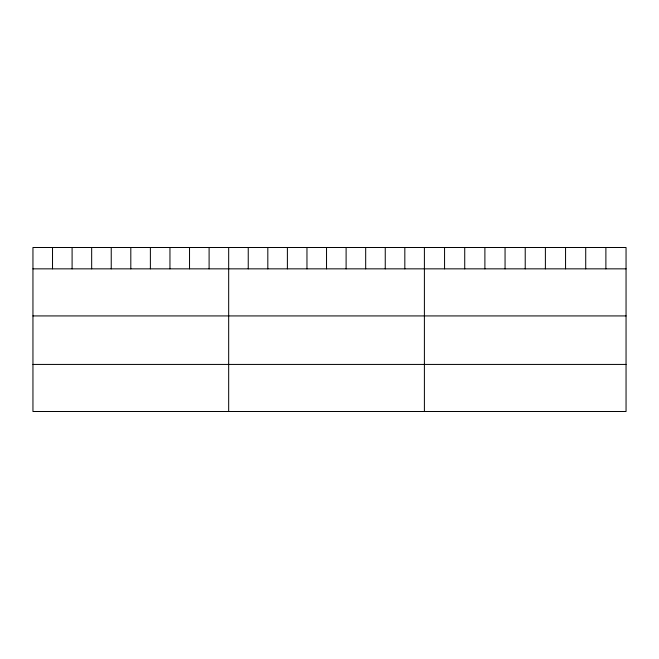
<?xml version="1.0" encoding="UTF-8"?>
<svg xmlns="http://www.w3.org/2000/svg" width="659" height="659" viewBox="0 0 659 659"><rect width="100%" height="100%" fill="white"/><g stroke="black" fill="none" stroke-linecap="round" stroke-linejoin="round"><path stroke-width="0.99" d="M626.05 268.847L626.05 411.504L32.95 411.504L32.95 247.496L626.05 247.496L626.05 268.847L32.95 268.847M32.95 315.925L626.05 315.925M32.95 364.427L626.05 364.427M605.885 247.496L605.885 268.847M585.719 247.496L585.719 268.847M565.554 247.496L565.554 268.847M545.388 247.496L545.388 268.847M525.223 247.496L525.223 268.847M505.058 247.496L505.058 268.847M484.892 247.496L484.892 268.847M464.727 247.496L464.727 268.847M444.561 247.496L444.561 268.847M424.396 247.496L424.396 411.504M404.824 247.496L404.824 268.847M385.251 247.496L385.251 268.847M365.679 247.496L365.679 268.847M346.107 247.496L346.107 268.847M326.534 247.496L326.534 268.847M306.962 247.496L306.962 268.847M287.39 247.496L287.39 268.847M267.818 247.496L267.818 268.847M248.245 247.496L248.245 268.847M228.673 247.496L228.673 411.504M209.101 247.496L209.101 268.847M189.528 247.496L189.528 268.847M169.956 247.496L169.956 268.847M150.384 247.496L150.384 268.847M130.811 247.496L130.811 268.847M111.239 247.496L111.239 268.847M91.667 247.496L91.667 268.847M72.095 247.496L72.095 268.847M52.522 247.496L52.522 268.847"/></g></svg>
